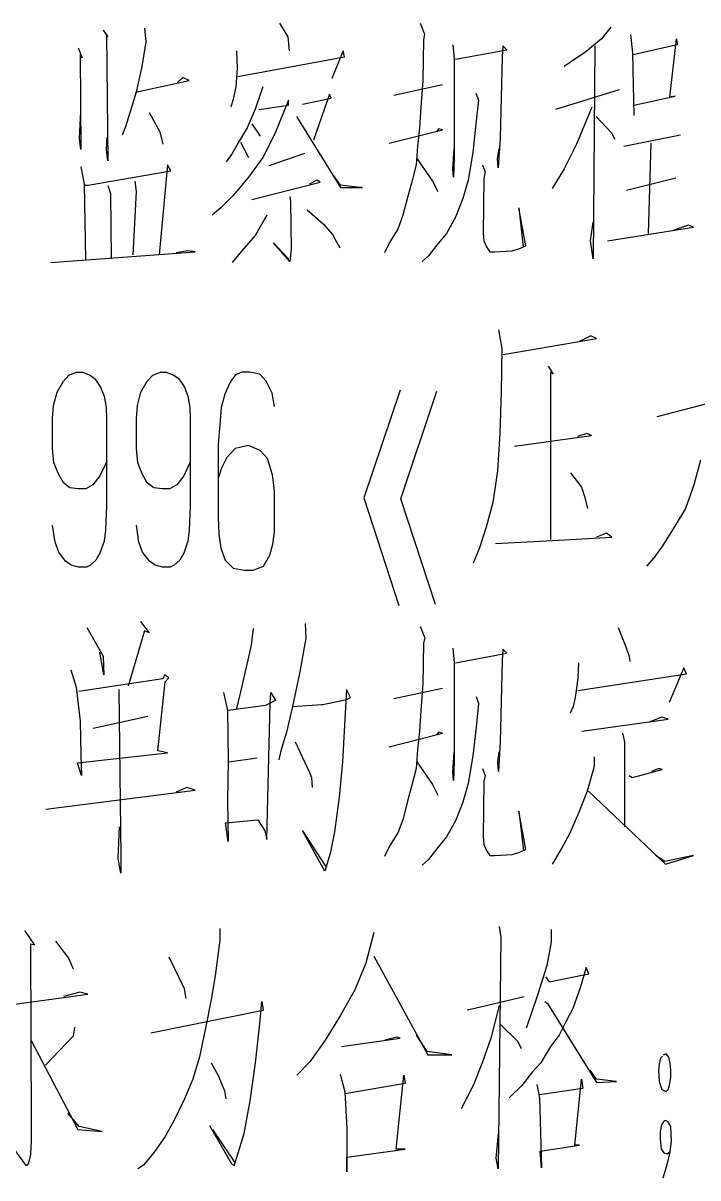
# Model space of a CAD drawing. Extents: x 0 to 8410, y 0 to 11890.
# Drawn here: x 7767.6 to 7901.8, y 11386 to 11615.6 of the extents above; entities that cross this region are included whole.
import ezdxf

# ---------------------------------------------------------------- set-up
doc = ezdxf.new("R2010")
doc.units = 0
doc.header["$MEASUREMENT"] = 0
doc.layers.add('6', color=7, linetype='Continuous')
doc.layers.add('8', color=7, linetype='Continuous')

# ---------------------------------------------------------------- blocks, each defined once
blk = doc.blocks.new('BLKENT759')
at = {"layer": '8', "color": 2, "linetype": 'Continuous'}
for p, q in [((7818.59, 11615.6), (7820.29, 11612.9)), ((7846.56, 11615.6), (7847.47, 11613.4)), ((7783.55, 11614.2), (7784.47, 11612.9)), ((7784.47, 11612.9), (7784.21, 11613.4)), ((7784.21, 11613.4), (7784.47, 11588.2)), ((7791.79, 11614.6), (7792.05, 11611.9)), ((7847.47, 11613.4), (7847.21, 11612.3)), ((7884.47, 11614.8), (7882.64, 11612.5)), ((7888.39, 11613.3), (7888.78, 11609.7)), ((7792.05, 11611.9), (7791.27, 11607)), ((7820.29, 11612.9), (7820.42, 11611.5)), ((7820.42, 11611.5), (7820.55, 11610.1)), ((7847.21, 11612.3), (7847.08, 11604.2)), ((7853.1, 11611.3), (7853.36, 11608.5)), ((7863.03, 11611.1), (7862.9, 11608.9)), ((7863.81, 11610.3), (7863.03, 11611.1)), ((7882.64, 11612.5), (7879.5, 11609.9)), ((7881.33, 11611.1), (7880.94, 11568.7)), ((7897.67, 11611.3), (7888.91, 11609.3)), ((7896.23, 11600.9), (7897.54, 11612.5)), ((7897.54, 11612.5), (7897.67, 11611.3)), ((7778.59, 11610.7), (7779.37, 11608.7)), ((7779.37, 11608.7), (7778.98, 11609.3)), ((7778.98, 11609.3), (7779.11, 11590.5)), ((7810.09, 11610.1), (7810.22, 11606.6)), ((7810.35, 11605), (7831.53, 11608.9)), ((7831.27, 11610.1), (7829.04, 11604.6)), ((7831.53, 11608.9), (7831.27, 11610.1)), ((7853.62, 11608.4), (7863.81, 11610.3)), ((7862.9, 11608.9), (7862.51, 11592.7)), ((7879.5, 11609.9), (7876.49, 11607.8)), ((7888.78, 11609.7), (7888.91, 11603.3)), ((7791.27, 11607), (7790.09, 11601.9)), ((7810.22, 11606.6), (7809.96, 11602.9)), ((7853.36, 11608.5), (7853.36, 11588.9)), ((7876.49, 11607.8), (7875.19, 11607)), ((7789.96, 11601.9), (7800.68, 11604.2)), ((7799.37, 11604.8), (7798.32, 11603.8)), ((7800.68, 11604.2), (7799.37, 11604.8)), ((7847.08, 11604.2), (7846.69, 11598.9)), ((7790.09, 11601.9), (7788, 11595)), ((7809.96, 11602.9), (7809.43, 11600.5)), ((7815.32, 11602.9), (7813.75, 11598.5)), ((7841.33, 11601.3), (7851, 11603.4)), ((7857.67, 11601.7), (7858.19, 11600.3)), ((7886.17, 11602.3), (7873.49, 11598.4)), ((7888.91, 11603.3), (7889.04, 11597.2)), ((7809.43, 11600.5), (7808.91, 11598.9)), ((7820.42, 11600.3), (7817.67, 11593.6)), ((7820.42, 11599.3), (7820.42, 11600.3)), ((7823.16, 11599.5), (7828.91, 11600.7)), ((7828.52, 11601.5), (7825.38, 11592.3)), ((7828.91, 11600.7), (7828.52, 11601.5)), ((7858.19, 11600.3), (7857.67, 11595.6)), ((7889.04, 11599.3), (7897.28, 11601.1)), ((7897.28, 11601.1), (7896.23, 11600.9)), ((7778.85, 11592.7), (7779.11, 11598)), ((7792.7, 11597.8), (7794.79, 11594)), ((7813.75, 11598.5), (7812.18, 11594.8)), ((7814.53, 11598.4), (7820.42, 11599.3)), ((7846.69, 11598.9), (7846.43, 11594.8)), ((7880.68, 11598.9), (7877.67, 11591.5)), ((7788, 11595), (7787.34, 11593.3)), ((7813.1, 11595.6), (7814.79, 11593.1)), ((7821.98, 11597), (7830.74, 11582.9)), ((7857.67, 11595.6), (7857.02, 11589.9)), ((7881.59, 11597), (7884.6, 11593.8)), ((7779.11, 11590.5), (7778.85, 11592.7)), ((7784.21, 11590.5), (7784.34, 11592.9)), ((7794.79, 11594), (7795.45, 11591.5)), ((7812.18, 11594.8), (7810.61, 11592.1)), ((7817.67, 11593.6), (7815.32, 11588.9)), ((7840.42, 11591.7), (7851, 11594.4)), ((7846.43, 11594.8), (7846.04, 11591.1)), ((7850.22, 11594.6), (7849.83, 11594)), ((7851, 11594.4), (7850.22, 11594.6)), ((7862.51, 11592.7), (7862.11, 11586.8)), ((7884.6, 11593.8), (7885.25, 11592.5)), ((7887.08, 11591.1), (7898.32, 11593.4)), ((7784.47, 11588.2), (7784.21, 11590.5)), ((7810.61, 11592.1), (7809.17, 11589.7)), ((7810.87, 11591.9), (7812.44, 11588.9)), ((7846.04, 11591.1), (7845.77, 11587.4)), ((7853.1, 11586.6), (7853.36, 11590.7)), ((7861.98, 11588.7), (7862.25, 11590.7)), ((7877.67, 11591.5), (7875.19, 11586.6)), ((7892.44, 11591.7), (7891.92, 11573.8)), ((7809.17, 11589.7), (7808, 11588)), ((7815.32, 11588.9), (7812.44, 11585)), ((7823.55, 11589.7), (7816.49, 11587.2)), ((7845.91, 11588.7), (7849.04, 11584.2)), ((7853.36, 11588.9), (7853.23, 11585)), ((7857.02, 11589.9), (7856.1, 11584.4)), ((7862.11, 11586.8), (7861.98, 11588.7)), ((7779.11, 11587), (7779.76, 11583.6)), ((7780.55, 11583.4), (7797.02, 11586.2)), ((7796.36, 11587.4), (7794.66, 11569.5)), ((7797.02, 11586.2), (7796.36, 11587.4)), ((7845.77, 11587.4), (7844.86, 11583.8)), ((7853.23, 11585), (7853.1, 11586.6)), ((7858.98, 11587.4), (7859.5, 11586)), ((7859.5, 11586), (7859.24, 11584.8)), ((7875.19, 11586.6), (7872.83, 11582.7)), ((7779.76, 11583.6), (7780.02, 11568.5)), ((7779.76, 11583.4), (7780.55, 11583.4)), ((7789.83, 11584.2), (7790.09, 11582.1)), ((7812.44, 11585), (7809.43, 11581.3)), ((7813.1, 11580.5), (7826.69, 11584)), ((7826.04, 11584.4), (7824.6, 11583.6)), ((7826.69, 11584), (7826.04, 11584.4)), ((7830.74, 11583.4), (7829.43, 11585.2)), ((7834.66, 11582.9), (7830.74, 11583.4)), ((7844.86, 11583.8), (7844.08, 11580.9)), ((7849.04, 11584.2), (7850.09, 11582.1)), ((7856.1, 11584.4), (7855.06, 11580.7)), ((7859.24, 11584.8), (7859.11, 11573.8)), ((7897.41, 11584.8), (7887.6, 11582.3)), ((7784.47, 11583.3), (7784.99, 11581.7)), ((7784.99, 11581.7), (7785.12, 11568.7)), ((7790.09, 11582.1), (7789.44, 11569.5)), ((7809.43, 11581.3), (7806.95, 11578.9)), ((7820.68, 11581.1), (7820.81, 11580.1)), ((7830.74, 11582.9), (7835.06, 11582.9)), ((7835.06, 11582.9), (7834.66, 11582.9)), ((7806.95, 11578.9), (7805.25, 11577.4)), ((7820.81, 11580.1), (7820.94, 11570.7)), ((7844.08, 11580.9), (7843.16, 11577.4)), ((7855.06, 11580.7), (7853.62, 11577)), ((7867.6, 11571.3), (7866.17, 11578.9)), ((7866.17, 11578.9), (7867.08, 11571.1)), ((7816.1, 11577.4), (7813.75, 11573.4)), ((7824.08, 11578.5), (7827.34, 11575.6)), ((7843.16, 11577.4), (7842.11, 11574.6)), ((7853.62, 11577), (7851.79, 11573.8)), ((7827.34, 11575.6), (7829.17, 11573.6)), ((7842.11, 11574.6), (7840.55, 11572.1)), ((7880.42, 11572.3), (7880.94, 11576)), ((7883.81, 11572.3), (7900.94, 11575)), ((7899.89, 11575.4), (7897.02, 11574.4)), ((7900.94, 11575), (7899.89, 11575.4)), ((7813.75, 11573.4), (7811.13, 11570.3)), ((7820.68, 11568.2), (7817.41, 11571.9)), ((7817.41, 11571.9), (7820.42, 11568.7)), ((7829.17, 11573.6), (7829.96, 11572.1)), ((7829.96, 11572.1), (7830.61, 11570.9)), ((7840.55, 11572.1), (7839.5, 11569.9)), ((7851.79, 11573.8), (7850.09, 11571.7)), ((7859.11, 11573.8), (7859.24, 11572.3)), ((7859.24, 11572.3), (7859.76, 11571.1)), ((7880.94, 11568.7), (7880.42, 11572.3)), ((7773.1, 11568), (7801.85, 11570.1)), ((7800.42, 11570.3), (7798.06, 11569.9)), ((7801.85, 11570.1), (7800.42, 11570.3)), ((7811.13, 11570.3), (7809.17, 11568)), ((7820.94, 11570.7), (7820.68, 11568.2)), ((7850.09, 11571.7), (7848.26, 11569.3)), ((7859.76, 11571.1), (7860.42, 11570.1)), ((7860.42, 11570.1), (7861.33, 11570.1)), ((7861.33, 11570.1), (7864.86, 11570.3)), ((7864.86, 11570.3), (7866.17, 11570.7)), ((7866.17, 11570.7), (7867.6, 11571.3)), ((7848.26, 11569.3), (7846.95, 11568.2)), ((7862.18, 11554.6), (7862.84, 11550.9)), ((7863.1, 11549.7), (7881.66, 11552.9)), ((7880.48, 11553.4), (7878.26, 11552.3)), ((7881.66, 11552.9), (7880.48, 11553.4)), ((7862.84, 11550.9), (7862.71, 11542.3)), ((7871.99, 11547.4), (7873.03, 11545.8)), ((7774.4, 11542.2), (7775.65, 11544.4)), ((7775.65, 11544.4), (7776.76, 11545.6)), ((7776.76, 11545.6), (7778.26, 11546.2)), ((7778.26, 11546.2), (7779.44, 11546.2)), ((7779.44, 11546.2), (7780.94, 11545.6)), ((7780.94, 11545.6), (7781.79, 11545)), ((7781.79, 11545), (7782.25, 11544.4)), ((7782.25, 11544.4), (7783.03, 11543.2)), ((7791.07, 11542.2), (7792.31, 11544.4)), ((7792.31, 11544.4), (7793.42, 11545.6)), ((7793.42, 11545.6), (7794.93, 11546.2)), ((7794.93, 11546.2), (7796.1, 11546.2)), ((7796.1, 11546.2), (7797.61, 11545.6)), ((7797.61, 11545.6), (7798.46, 11545)), ((7798.46, 11545), (7798.91, 11544.4)), ((7798.91, 11544.4), (7799.7, 11543.2)), ((7809.83, 11545.6), (7808.78, 11544.2)), ((7811.07, 11546.2), (7809.83, 11545.6)), ((7812.71, 11546.2), (7811.07, 11546.2)), ((7814.67, 11545.8), (7812.71, 11546.2)), ((7815.97, 11544.4), (7814.67, 11545.8)), ((7817.15, 11542), (7815.97, 11544.4)), ((7873.03, 11545.8), (7872.51, 11546.2)), ((7872.51, 11546.2), (7872.51, 11512.9)), ((7773.69, 11539.6), (7774.4, 11542.2)), ((7783.03, 11543.2), (7783.75, 11541.4)), ((7790.35, 11539.6), (7791.07, 11542.2)), ((7799.7, 11543.2), (7800.42, 11541.4)), ((7808.78, 11544.2), (7807.74, 11541.8)), ((7817.61, 11539.4), (7817.15, 11542)), ((7842.58, 11542.6), (7835.39, 11521.2)), ((7842.71, 11521), (7849.9, 11542.4)), ((7862.71, 11542.3), (7862.44, 11534)), ((7893.69, 11537.4), (7915.52, 11543.1)), ((7783.75, 11541.4), (7784.14, 11539.2)), ((7800.42, 11541.4), (7800.81, 11539.2)), ((7807.74, 11541.8), (7807.02, 11539.2)), ((7773.49, 11537), (7773.69, 11539.6)), ((7784.14, 11539.2), (7784.21, 11537)), ((7790.16, 11537), (7790.35, 11539.6)), ((7800.81, 11539.2), (7800.88, 11537)), ((7807.02, 11539.2), (7806.82, 11536.6)), ((7773.49, 11534.2), (7773.49, 11537)), ((7784.21, 11537), (7784.21, 11527.8)), ((7790.16, 11534.2), (7790.16, 11537)), ((7800.88, 11537), (7800.88, 11527.8)), ((7806.82, 11536.6), (7806.43, 11531.8)), ((7773.49, 11531), (7773.49, 11534.2)), ((7790.16, 11531), (7790.16, 11534.2)), ((7862.44, 11534), (7861.92, 11526.6)), ((7865.32, 11531.5), (7880.61, 11533.6)), ((7879.7, 11534), (7877.87, 11533.4)), ((7880.61, 11533.6), (7879.7, 11534)), ((7773.75, 11528.2), (7773.49, 11531)), ((7790.42, 11528.2), (7790.16, 11531)), ((7806.43, 11531.8), (7806.43, 11517.4)), ((7809.83, 11531), (7808.13, 11529.2)), ((7812.44, 11531.6), (7809.83, 11531)), ((7814.8, 11530.6), (7812.44, 11531.6)), ((7816.24, 11529), (7814.8, 11530.6)), ((7808.13, 11529.2), (7807.02, 11527)), ((7817.22, 11525.8), (7816.24, 11529)), ((7902.31, 11528.7), (7901.01, 11523.8)), ((7774.67, 11526), (7773.75, 11528.2)), ((7775.65, 11524.2), (7774.67, 11526)), ((7784.14, 11528.2), (7782.9, 11525.6)), ((7784.21, 11527.8), (7784.21, 11519.6)), ((7791.33, 11526), (7790.42, 11528.2)), ((7792.31, 11524.2), (7791.33, 11526)), ((7800.81, 11528.2), (7799.57, 11525.6)), ((7800.88, 11527.8), (7800.88, 11519.6)), ((7807.02, 11527), (7806.56, 11525.4)), ((7861.92, 11526.6), (7861.01, 11520.3)), ((7876.43, 11526.2), (7878.65, 11523.3)), ((7776.95, 11523.2), (7775.65, 11524.2)), ((7781.53, 11523.8), (7780.09, 11523)), ((7782.9, 11525.6), (7781.53, 11523.8)), ((7793.62, 11523.2), (7792.31, 11524.2)), ((7798.2, 11523.8), (7796.76, 11523)), ((7799.57, 11525.6), (7798.2, 11523.8)), ((7817.61, 11522.6), (7817.22, 11525.8)), ((7901.01, 11523.8), (7899.31, 11519.1)), ((7778.65, 11523), (7776.95, 11523.2)), ((7780.09, 11523), (7778.65, 11523)), ((7795.32, 11523), (7793.62, 11523.2)), ((7796.76, 11523), (7795.32, 11523)), ((7817.61, 11517.2), (7817.61, 11522.6)), ((7878.65, 11523.3), (7879.31, 11521.3)), ((7784.21, 11519.6), (7784.01, 11514.8)), ((7800.88, 11519.6), (7800.68, 11514.8)), ((7835.39, 11521.2), (7842.31, 11499.8)), ((7849.63, 11500), (7842.71, 11521)), ((7861.01, 11520.3), (7859.7, 11515.4)), ((7879.31, 11521.3), (7879.83, 11519.1)), ((7899.31, 11519.1), (7897.22, 11515.6)), ((7806.43, 11517.4), (7806.56, 11514)), ((7817.61, 11514.4), (7817.61, 11517.2)), ((7774.01, 11512.4), (7773.49, 11515.8)), ((7784.01, 11514.8), (7783.75, 11512.6)), ((7790.68, 11512.4), (7790.16, 11515.8)), ((7800.68, 11514.8), (7800.42, 11512.6)), ((7859.7, 11515.4), (7858.39, 11511.3)), ((7897.22, 11515.6), (7894.6, 11511.5)), ((7774.73, 11510.4), (7774.01, 11512.4)), ((7783.75, 11512.6), (7782.9, 11510.2)), ((7791.4, 11510.4), (7790.68, 11512.4)), ((7800.42, 11512.6), (7799.57, 11510.2)), ((7806.56, 11514), (7806.95, 11511.2)), ((7817.28, 11512), (7817.61, 11514.4)), ((7861.53, 11512.1), (7872.9, 11512.7)), ((7872.9, 11512.7), (7884.67, 11513.4)), ((7883.62, 11514.2), (7881.66, 11513.4)), ((7884.67, 11513.4), (7883.62, 11514.2)), ((7776.1, 11508.6), (7774.73, 11510.4)), ((7782.9, 11510.2), (7782.12, 11508.8)), ((7792.77, 11508.6), (7791.4, 11510.4)), ((7799.57, 11510.2), (7798.78, 11508.8)), ((7806.95, 11511.2), (7807.8, 11508.8)), ((7816.69, 11509.8), (7817.28, 11512)), ((7858.39, 11511.3), (7857.08, 11508.2)), ((7894.6, 11511.5), (7893.03, 11509.3)), ((7777.22, 11507.8), (7776.1, 11508.6)), ((7778.65, 11507.4), (7777.22, 11507.8)), ((7781.01, 11507.8), (7780.22, 11507.4)), ((7782.12, 11508.8), (7781.01, 11507.8)), ((7793.88, 11507.8), (7792.77, 11508.6)), ((7795.32, 11507.4), (7793.88, 11507.8)), ((7797.67, 11507.8), (7796.89, 11507.4)), ((7798.78, 11508.8), (7797.67, 11507.8)), ((7807.8, 11508.8), (7809.37, 11507.2)), ((7813.36, 11506.8), (7815.45, 11507.6)), ((7815.45, 11507.6), (7816.69, 11509.8)), ((7893.03, 11509.3), (7891.59, 11507.6)), ((7780.22, 11507.4), (7778.65, 11507.4)), ((7796.89, 11507.4), (7795.32, 11507.4)), ((7809.37, 11507.2), (7811.59, 11506.8)), ((7811.59, 11506.8), (7813.36, 11506.8)), ((7791.01, 11496.6), (7792.71, 11494.4)), ((7823.69, 11496.2), (7823.82, 11493.3)), ((7780.29, 11495.4), (7783.56, 11489.7)), ((7791.79, 11494.8), (7788.53, 11483.8)), ((7792.71, 11494.4), (7791.79, 11494.8)), ((7813.36, 11495.2), (7812.97, 11491.9)), ((7846.56, 11495.6), (7847.48, 11493.4)), ((7885.91, 11495.4), (7887.35, 11491.9)), ((7812.97, 11491.9), (7811.14, 11483.8)), ((7823.82, 11493.3), (7822.64, 11486.6)), ((7847.22, 11492.3), (7847.09, 11484.2)), ((7847.48, 11493.4), (7847.22, 11492.3)), ((7887.35, 11491.9), (7888.13, 11489.7)), ((7783.69, 11486), (7782.9, 11490.5)), ((7783.56, 11489.7), (7783.69, 11486)), ((7853.1, 11491.3), (7853.36, 11488.5)), ((7853.62, 11488.4), (7863.82, 11490.3)), ((7863.04, 11491.1), (7862.9, 11488.9)), ((7863.82, 11490.3), (7863.04, 11491.1)), ((7888.13, 11489.7), (7888.26, 11488.7)), ((7777.15, 11487), (7778.2, 11483.6)), ((7853.36, 11488.5), (7853.36, 11468.9)), ((7862.9, 11488.9), (7862.51, 11472.7)), ((7878.07, 11488.4), (7877.94, 11485.4)), ((7898.98, 11487.4), (7896.11, 11480.5)), ((7899.51, 11486.2), (7898.98, 11487.4)), ((7795.45, 11485.2), (7778.72, 11482.7)), ((7794.41, 11470.9), (7795.85, 11484.6)), ((7795.72, 11486), (7795.45, 11485.2)), ((7796.63, 11485.4), (7795.72, 11486)), ((7795.85, 11484.6), (7796.63, 11485.4)), ((7822.64, 11486.6), (7821.21, 11479.7)), ((7877.94, 11485.4), (7877.68, 11483.4)), ((7877.94, 11482.9), (7899.51, 11486.2)), ((7778.2, 11483.6), (7778.98, 11476.8)), ((7786.7, 11483.1), (7786.96, 11460.7)), ((7807.48, 11482.5), (7808.26, 11478.9)), ((7811.14, 11483.8), (7810.09, 11479.3)), ((7816.76, 11480.3), (7816.89, 11482.5)), ((7816.89, 11482.5), (7817.81, 11480.9)), ((7831.92, 11483.1), (7831.53, 11476)), ((7832.71, 11481.5), (7831.92, 11483.1)), ((7841.34, 11481.3), (7851.01, 11483.4)), ((7847.09, 11484.2), (7846.7, 11478.9)), ((7877.68, 11483.4), (7877.41, 11481.5)), ((7817.81, 11480.9), (7815.85, 11479.9)), ((7816.37, 11464.2), (7816.76, 11480.3)), ((7821.34, 11479.7), (7826.96, 11480.1)), ((7826.96, 11480.1), (7827.22, 11480.1)), ((7827.22, 11480.1), (7831.92, 11481.1)), ((7831.92, 11481.1), (7832.71, 11481.5)), ((7857.68, 11481.7), (7858.2, 11480.3)), ((7858.2, 11480.3), (7857.68, 11475.6)), ((7877.41, 11481.5), (7877.02, 11479.7)), ((7781.6, 11475.4), (7792.45, 11477.8)), ((7808.26, 11478.9), (7808.39, 11468.9)), ((7815.85, 11479.9), (7808.39, 11478.9)), ((7821.21, 11479.7), (7820.03, 11474.6)), ((7846.7, 11478.9), (7846.43, 11474.8)), ((7877.02, 11479.7), (7876.37, 11478.4)), ((7778.98, 11476.8), (7779.11, 11470.1)), ((7831.53, 11476), (7831.14, 11468.7)), ((7857.68, 11475.6), (7857.02, 11469.9)), ((7878.72, 11474.8), (7895.85, 11477.2)), ((7894.67, 11477.6), (7892.05, 11476.6)), ((7895.85, 11477.2), (7894.67, 11477.6)), ((7820.03, 11474.6), (7818.85, 11470.9)), ((7840.42, 11471.7), (7851.01, 11474.4)), ((7846.43, 11474.8), (7846.04, 11471.1)), ((7850.22, 11474.6), (7849.83, 11474)), ((7851.01, 11474.4), (7850.22, 11474.6)), ((7886.83, 11474.4), (7887.22, 11472.7)), ((7796.37, 11470.5), (7794.41, 11470.9)), ((7818.85, 11470.9), (7818.46, 11469.1)), ((7821.73, 11472.7), (7824.6, 11466.6)), ((7846.04, 11471.1), (7845.78, 11467.4)), ((7862.51, 11472.7), (7862.12, 11466.8)), ((7887.22, 11472.7), (7887.22, 11455.8)), ((7778.46, 11468.5), (7796.37, 11470.5)), ((7779.11, 11470.1), (7779.24, 11466)), ((7808.39, 11468.9), (7808.26, 11460.9)), ((7808.53, 11468.7), (7814.15, 11469.5)), ((7831.14, 11468.7), (7830.49, 11461.7)), ((7845.91, 11468.7), (7849.05, 11464.2)), ((7853.1, 11466.6), (7853.36, 11470.7)), ((7853.36, 11468.9), (7853.23, 11465)), ((7857.02, 11469.9), (7856.11, 11464.4)), ((7861.99, 11468.7), (7862.25, 11470.7)), ((7862.12, 11466.8), (7861.99, 11468.7)), ((7881.2, 11469.7), (7881.2, 11467.8)), ((7779.24, 11466), (7778.46, 11468.5)), ((7824.6, 11466.6), (7825, 11465.6)), ((7845.78, 11467.4), (7844.87, 11463.8)), ((7853.23, 11465), (7853.1, 11466.6)), ((7858.98, 11467.4), (7859.51, 11466)), ((7881.2, 11467.8), (7879.77, 11462.9)), ((7888.79, 11465.6), (7894.67, 11467.2)), ((7894.02, 11467.4), (7892.58, 11466.8)), ((7894.67, 11467.2), (7894.02, 11467.4)), ((7816.11, 11453.3), (7816.37, 11464.2)), ((7825, 11465.6), (7825.13, 11463.6)), ((7849.05, 11464.2), (7850.09, 11462.1)), ((7856.11, 11464.4), (7855.06, 11460.7)), ((7859.24, 11464.8), (7859.11, 11453.8)), ((7859.51, 11466), (7859.24, 11464.8)), ((7888.13, 11466), (7888.79, 11465.6)), ((7772.19, 11459.3), (7801.86, 11463.1)), ((7800.16, 11463.6), (7798.07, 11462.7)), ((7801.86, 11463.1), (7800.16, 11463.6)), ((7830.49, 11461.7), (7829.57, 11454.8)), ((7844.87, 11463.8), (7844.08, 11460.9)), ((7879.77, 11462.9), (7878.07, 11458.5)), ((7880.03, 11462.9), (7895.32, 11448.4)), ((7786.96, 11460.7), (7787.09, 11449.9)), ((7808.26, 11460.9), (7808.39, 11452.9)), ((7844.08, 11460.9), (7843.17, 11457.4)), ((7855.06, 11460.7), (7853.62, 11457)), ((7807.87, 11456.6), (7814.28, 11457.2)), ((7814.28, 11457.2), (7815.72, 11455)), ((7843.17, 11457.4), (7842.12, 11454.6)), ((7867.61, 11451.3), (7866.17, 11458.9)), ((7866.17, 11458.9), (7867.09, 11451.1)), ((7878.07, 11458.5), (7876.24, 11454.4)), ((7786.56, 11449.5), (7786.83, 11455.8)), ((7808.39, 11452.9), (7807.87, 11456.6)), ((7815.72, 11455), (7816.11, 11453.3)), ((7827.61, 11447), (7823.17, 11455)), ((7823.17, 11455), (7827.74, 11448)), ((7829.57, 11454.8), (7828.66, 11450.5)), ((7853.62, 11457), (7851.79, 11453.8)), ((7842.12, 11454.6), (7840.55, 11452.1)), ((7851.79, 11453.8), (7850.09, 11451.7)), ((7859.11, 11453.8), (7859.24, 11452.3)), ((7876.24, 11454.4), (7874.67, 11451.5)), ((7828.66, 11450.5), (7827.61, 11447)), ((7840.55, 11452.1), (7839.51, 11449.9)), ((7850.09, 11451.7), (7848.26, 11449.3)), ((7859.24, 11452.3), (7859.77, 11451.1)), ((7859.77, 11451.1), (7860.42, 11450.1)), ((7861.34, 11450.1), (7864.87, 11450.3)), ((7864.87, 11450.3), (7866.17, 11450.7)), ((7866.17, 11450.7), (7867.61, 11451.3)), ((7874.67, 11451.5), (7872.84, 11448.4)), ((7787.09, 11446.6), (7786.56, 11449.5)), ((7787.09, 11449.9), (7787.09, 11446.6)), ((7848.26, 11449.3), (7846.96, 11448.2)), ((7860.42, 11450.1), (7861.34, 11450.1)), ((7895.19, 11448.9), (7893.36, 11450.1)), ((7900.94, 11450.1), (7895.19, 11448.9)), ((7895.32, 11448.4), (7900.94, 11450.1)), ((7767.94, 11435.2), (7769.9, 11432.3)), ((7806.76, 11435.6), (7806.76, 11433.3)), ((7837.35, 11434.8), (7835.78, 11428.7)), ((7862.31, 11436), (7862.58, 11433.8)), ((7872.64, 11435.4), (7872.64, 11432.9)), ((7769.9, 11432.3), (7769.11, 11432.5)), ((7769.11, 11432.5), (7769.24, 11396.2)), ((7774.08, 11433.1), (7776.69, 11429.7)), ((7806.76, 11433.3), (7805.84, 11426.2)), ((7862.58, 11433.8), (7862.05, 11387.8)), ((7872.64, 11432.9), (7871.73, 11428.2)), ((7776.69, 11429.7), (7777.61, 11427.6)), ((7799.7, 11423.6), (7796.69, 11429.9)), ((7837.35, 11430.1), (7848.07, 11410.5)), ((7835.78, 11428.7), (7833.56, 11423.4)), ((7871.73, 11428.2), (7870.03, 11422.7)), ((7879.57, 11427.8), (7878.39, 11423.8)), ((7880.09, 11426.6), (7879.57, 11427.8)), ((7805.84, 11426.2), (7805.06, 11421.5)), ((7871.46, 11426), (7872.25, 11425)), ((7872.25, 11425), (7880.09, 11426.6)), ((7778.92, 11422.9), (7775.65, 11422.1)), ((7780.48, 11422.5), (7778.92, 11422.9)), ((7800.09, 11421.7), (7799.7, 11423.6)), ((7833.56, 11423.4), (7830.68, 11418.2)), ((7870.03, 11422.7), (7868.59, 11418.4)), ((7878.39, 11423.8), (7876.95, 11419.7)), ((7759.57, 11419.7), (7780.48, 11422.5)), ((7805.06, 11421.5), (7803.88, 11415.8)), ((7814.73, 11416.6), (7815.13, 11421.1)), ((7815.13, 11421.1), (7815.39, 11419.3)), ((7856.3, 11419.5), (7867.28, 11422.1)), ((7871.33, 11421.1), (7871.86, 11420.7)), ((7871.86, 11420.7), (7881.66, 11405)), ((7815.39, 11419.3), (7793.03, 11414.8)), ((7830.68, 11418.2), (7827.67, 11413.4)), ((7855.91, 11419.5), (7856.3, 11419.5)), ((7862.31, 11420.3), (7860.61, 11413.8)), ((7868.59, 11418.4), (7867.67, 11415.8)), ((7876.95, 11419.7), (7875.52, 11417)), ((7777.87, 11416), (7777.61, 11414.2)), ((7803.88, 11415.8), (7802.71, 11410.1)), ((7813.82, 11408.9), (7814.73, 11416.6)), ((7862.44, 11416.6), (7865.97, 11413.1)), ((7875.52, 11417), (7874.21, 11414.4)), ((7777.61, 11414.2), (7772.12, 11408.4)), ((7830.94, 11412.1), (7842.58, 11413.8)), ((7841.92, 11414), (7839.57, 11413.4)), ((7842.58, 11413.8), (7841.92, 11414)), ((7847.94, 11411.1), (7845.84, 11414.4)), ((7860.61, 11413.8), (7858.92, 11408.9)), ((7874.21, 11414.4), (7872.51, 11412.1)), ((7769.24, 11413.3), (7778.52, 11395.6)), ((7827.67, 11413.4), (7824.67, 11409.1)), ((7865.97, 11413.1), (7866.63, 11411.7)), ((7872.51, 11412.1), (7870.55, 11408.9)), ((7802.71, 11410.1), (7801.4, 11405.6)), ((7805.06, 11408.9), (7806.5, 11406.2)), ((7812.77, 11401.3), (7813.82, 11408.9)), ((7824.67, 11409.1), (7822.05, 11406.4)), ((7852.9, 11410.5), (7847.94, 11411.1)), ((7848.07, 11410.5), (7852.9, 11410.5)), ((7858.92, 11408.9), (7857.08, 11404.4)), ((7870.55, 11408.9), (7868.85, 11407)), ((7894.34, 11409.8), (7894.08, 11408.6)), ((7894.73, 11410.2), (7894.34, 11409.8)), ((7895.26, 11410.6), (7894.86, 11410.4)), ((7895.52, 11410.6), (7895.26, 11410.6)), ((7896.04, 11410), (7895.52, 11410.6)), ((7896.3, 11408.8), (7896.04, 11410)), ((7830.68, 11406.6), (7831.6, 11403.1)), ((7868.85, 11407), (7866.76, 11404.4)), ((7881.66, 11405.6), (7880.35, 11407.4)), ((7894.08, 11408.6), (7893.95, 11407.4)), ((7893.95, 11407.4), (7894.08, 11405.2)), ((7896.43, 11407.4), (7896.3, 11408.8)), ((7896.43, 11406), (7896.43, 11407.4)), ((7801.4, 11405.6), (7799.7, 11401.7)), ((7806.5, 11406.2), (7807.67, 11403.3)), ((7843.62, 11404.8), (7831.6, 11402.7)), ((7841.79, 11391.7), (7843.36, 11406.4)), ((7843.36, 11406.4), (7843.62, 11404.8)), ((7857.08, 11404.4), (7854.73, 11399.7)), ((7866.76, 11404.4), (7864.27, 11401.9)), ((7869.77, 11404.6), (7870.29, 11401.9)), ((7877.35, 11392.5), (7878.65, 11405.6)), ((7878.65, 11405.6), (7878.92, 11403.8)), ((7885.58, 11405.2), (7881.66, 11405.6)), ((7881.66, 11405), (7885.58, 11405.2)), ((7894.08, 11405.2), (7894.6, 11403.6)), ((7895.91, 11403.6), (7896.17, 11404.4)), ((7896.17, 11404.4), (7896.43, 11406)), ((7807.67, 11403.3), (7807.94, 11401.7)), ((7831.6, 11403.1), (7831.99, 11395.8)), ((7878.92, 11403.8), (7870.29, 11402.5)), ((7894.6, 11403.6), (7895.39, 11403.2)), ((7895.39, 11403.2), (7895.91, 11403.6)), ((7799.7, 11401.7), (7797.74, 11397.6)), ((7811.6, 11394.8), (7812.77, 11401.3)), ((7870.29, 11401.9), (7870.68, 11388)), ((7778.79, 11396.2), (7776.56, 11398.9)), ((7797.74, 11397.6), (7795.91, 11394.2)), ((7895.12, 11397.4), (7894.54, 11396.6)), ((7895.78, 11397.2), (7895.26, 11397.4)), ((7769.24, 11396.2), (7769.24, 11393.3)), ((7778.52, 11395.6), (7783.36, 11395.2)), ((7783.36, 11395.2), (7778.79, 11396.2)), ((7804.67, 11396.4), (7808.98, 11388.9)), ((7805.32, 11395.6), (7809.77, 11388.9)), ((7831.99, 11395.8), (7831.99, 11387.2)), ((7894.54, 11396.6), (7894.27, 11395.2)), ((7894.27, 11395.2), (7894.27, 11393.8)), ((7896.43, 11396.2), (7895.78, 11397.2)), ((7896.56, 11393.4), (7896.43, 11396.2)), ((7768.33, 11388.4), (7763.62, 11394.8)), ((7769.24, 11393.3), (7769.11, 11390.7)), ((7795.91, 11394.2), (7793.69, 11391.1)), ((7809.63, 11388.4), (7811.6, 11394.8)), ((7861.66, 11389.9), (7862.18, 11394.8)), ((7894.27, 11393.8), (7894.47, 11391.8)), ((7896.3, 11391.2), (7896.56, 11393.4)), ((7769.11, 11390.7), (7768.72, 11388.9)), ((7793.69, 11391.1), (7791.6, 11388.5)), ((7831.99, 11390.1), (7843.62, 11391.7)), ((7843.62, 11391.7), (7841.79, 11391.7)), ((7870.42, 11391.3), (7878.26, 11392.5)), ((7870.68, 11388), (7870.42, 11391.3)), ((7878.26, 11392.5), (7877.35, 11392.5)), ((7894.47, 11391.8), (7894.99, 11391)), ((7894.99, 11391), (7895.71, 11390.8)), ((7895.71, 11390.8), (7896.24, 11391.2)), ((7895.91, 11389.4), (7896.3, 11391.2)), ((7768.72, 11388.9), (7768.33, 11388.4)), ((7791.6, 11388.5), (7790.42, 11387.8)), ((7808.98, 11388.9), (7809.63, 11388.4)), ((7831.99, 11387.2), (7831.99, 11390.1)), ((7862.05, 11387.8), (7861.66, 11389.9)), ((7894.86, 11386), (7895.58, 11388.2)), ((7895.58, 11388.2), (7895.91, 11389.4))]:
    blk.add_line(p, q, dxfattribs=at)

msp = doc.modelspace()

# ---------------------------------------------------------------- block references
at = {"layer": '6'}
msp.add_blockref('BLKENT759', (0, 0), dxfattribs=at)

doc.saveas('drawing.dxf')
